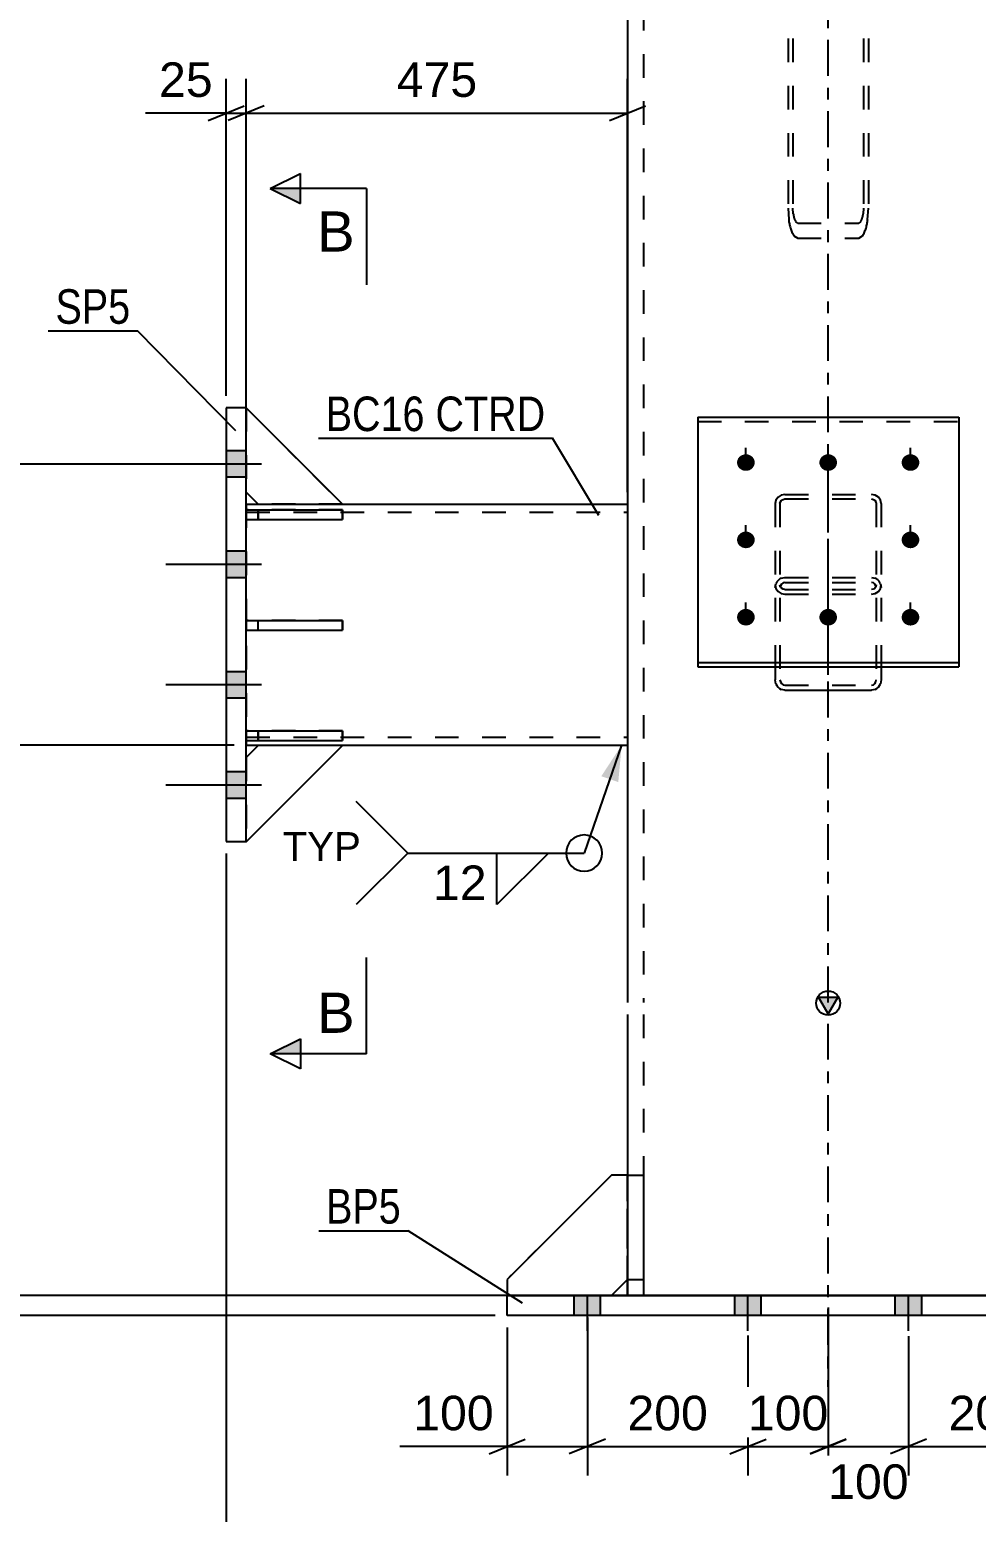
# Model space of a CAD drawing. Header units: millimetres. Extents: x 0 to 841, y 0 to 594.
# Drawn here: x 75.9 to 154.5, y 198.5 to 321.6 of the extents above; entities that cross this region are included whole.
import ezdxf

# ---------------------------------------------------------------- set-up
doc = ezdxf.new("R2010")
doc.units = ezdxf.units.MM
doc.linetypes.add('DXK_LINE_DOT2', pattern=[3.9198, 1.9599, -1.9599])
doc.linetypes.add('DXK_LINE_DOT3', pattern=[5.9187, 2.979, -0.9799, 0.9799, -0.9799])
doc.styles.add('Arial', font='ARIAL.TTF', dxfattribs={"height": 0.2})
doc.styles.add('Arial Narrow', font='ARIALN.TTF', dxfattribs={"height": 0.2})

# ---------------------------------------------------------------- blocks, each defined once
blk = doc.blocks.new('Part-284928650-2647 - 2638')
at = {"color": 2, "linetype": 'Continuous'}
for p, q in [((93.86, 281.75), (101.86, 281.75)), ((93.86, 281.75), (93.86, 280.95)), ((93.86, 280.95), (101.86, 280.95)), ((101.86, 281.75), (101.86, 280.95))]:
    blk.add_line(p, q, dxfattribs=at)
at = {"color": 7, "linetype": 'DXK_LINE_DOT2'}
blk.add_line((94.86, 280.95), (94.86, 281.75), dxfattribs=at)
blk = doc.blocks.new('Part-284928650-2648 - 2638')
at = {"color": 7, "linetype": 'DXK_LINE_DOT2'}
for p, q in [((101.86, 281.75), (93.86, 281.75)), ((93.86, 281.75), (93.86, 280.95)), ((93.86, 280.95), (101.86, 280.95)), ((94.86, 281.75), (94.86, 280.95)), ((101.86, 280.95), (101.86, 281.75))]:
    blk.add_line(p, q, dxfattribs=at)
blk = doc.blocks.new('Part-284928650-2777 - 2638')
at = {"color": 7, "linetype": 'DXK_LINE_DOT2'}
for p, q in [((125.53, 216.51), (125.53, 226.51)), ((125.53, 226.51), (126.86, 226.51)), ((126.86, 226.51), (126.86, 216.51)), ((125.53, 217.85), (126.86, 217.85)), ((126.86, 216.51), (125.53, 216.51))]:
    blk.add_line(p, q, dxfattribs=at)
blk = doc.blocks.new('Part-284928650-2746 - 2638')
at = {"color": 2, "linetype": 'Continuous'}
for p, q in [((92.19, 290.22), (92.19, 254.22)), ((93.86, 290.22), (92.19, 290.22)), ((93.86, 254.22), (93.86, 290.22)), ((92.19, 254.22), (93.86, 254.22))]:
    blk.add_line(p, q, dxfattribs=at)
blk = doc.blocks.new('Part-284928650-2778 - 2638')
at = {"color": 7, "linetype": 'DXK_LINE_DOT2'}
for p, q in [((124.19, 226.51), (115.53, 217.85)), ((125.53, 226.51), (124.19, 226.51)), ((125.53, 217.85), (125.53, 226.51)), ((115.53, 217.85), (115.53, 216.51)), ((124.19, 216.51), (125.53, 217.85)), ((115.53, 216.51), (124.19, 216.51))]:
    blk.add_line(p, q, dxfattribs=at)
blk = doc.blocks.new('Part-284928650-2818 - 2638')
at = {"color": 7, "linetype": 'DXK_LINE_DOT2'}
for p, q in [((94.86, 262.18), (93.86, 261.18)), ((93.86, 254.18), (101.86, 262.18)), ((93.86, 261.18), (93.86, 254.18)), ((101.86, 262.18), (94.86, 262.18))]:
    blk.add_line(p, q, dxfattribs=at)
blk = doc.blocks.new('Part-284928650-2723 - 2638')
at = {"color": 2, "linetype": 'Continuous'}
for p, q in [((93.86, 282.22), (94.86, 282.22)), ((101.86, 282.22), (125.53, 282.22)), ((93.86, 262.22), (125.53, 262.22))]:
    blk.add_line(p, q, dxfattribs=at)
at = {"color": 7, "linetype": 'DXK_LINE_DOT2'}
for p, q in [((93.86, 282.22), (93.86, 262.22)), ((94.86, 282.22), (101.86, 282.22)), ((125.53, 282.22), (125.53, 262.22)), ((125.53, 282.22), (125.53, 282.22)), ((125.53, 282.22), (125.53, 282.22)), ((93.86, 281.56), (125.53, 281.56)), ((93.86, 262.89), (125.53, 262.89)), ((125.53, 262.22), (125.53, 262.22)), ((125.53, 262.22), (125.53, 262.22))]:
    blk.add_line(p, q, dxfattribs=at)
blk = doc.blocks.new('Bolt-284928650-2790 - 2638')
at = {"linetype": 'Continuous'}
for points in [[(123.29, 216.51), (121.09, 216.51), (121.09, 214.85), (123.29, 214.85)], [(123.29, 216.51), (121.09, 216.51), (121.09, 214.85), (123.29, 214.85)], [(123.29, 216.51), (121.09, 216.51), (121.09, 214.85), (123.29, 214.85)], [(123.29, 216.51), (121.09, 216.51), (121.09, 214.85), (123.29, 214.85)], [(136.63, 216.51), (134.43, 216.51), (134.43, 214.85), (136.63, 214.85)], [(136.63, 216.51), (134.43, 216.51), (134.43, 214.85), (136.63, 214.85)], [(149.96, 216.51), (147.76, 216.51), (147.76, 214.85), (149.96, 214.85)], [(149.96, 216.51), (147.76, 216.51), (147.76, 214.85), (149.96, 214.85)], [(163.29, 216.51), (161.09, 216.51), (161.09, 214.85), (163.29, 214.85)], [(163.29, 216.51), (161.09, 216.51), (161.09, 214.85), (163.29, 214.85)], [(163.29, 216.51), (161.09, 216.51), (161.09, 214.85), (163.29, 214.85)], [(163.29, 216.51), (161.09, 216.51), (161.09, 214.85), (163.29, 214.85)]]:
    blk.add_hatch(color=1, dxfattribs=at).paths.add_polyline_path(points)
at = {"color": 1, "linetype": 'Continuous'}
for p, q in [((121.09, 214.85), (121.09, 216.51)), ((121.09, 214.85), (121.09, 216.51)), ((121.09, 214.85), (121.09, 216.51)), ((121.09, 214.85), (121.09, 216.51)), ((122.19, 213.58), (122.19, 216.51)), ((122.19, 213.58), (122.19, 216.51)), ((122.19, 213.58), (122.19, 216.51)), ((122.19, 213.58), (122.19, 216.51)), ((123.29, 214.85), (123.29, 216.51)), ((123.29, 214.85), (123.29, 216.51)), ((123.29, 214.85), (123.29, 216.51)), ((123.29, 214.85), (123.29, 216.51)), ((134.43, 214.85), (134.43, 216.51)), ((134.43, 214.85), (134.43, 216.51)), ((135.53, 213.58), (135.53, 216.51)), ((135.53, 213.58), (135.53, 216.51)), ((136.63, 214.85), (136.63, 216.51)), ((136.63, 214.85), (136.63, 216.51)), ((147.76, 214.85), (147.76, 216.51)), ((147.76, 214.85), (147.76, 216.51)), ((148.86, 213.58), (148.86, 216.51)), ((148.86, 213.58), (148.86, 216.51)), ((149.96, 214.85), (149.96, 216.51)), ((149.96, 214.85), (149.96, 216.51)), ((161.09, 214.85), (161.09, 216.51)), ((161.09, 214.85), (161.09, 216.51)), ((161.09, 214.85), (161.09, 216.51)), ((161.09, 214.85), (161.09, 216.51)), ((162.19, 213.58), (162.19, 216.51)), ((162.19, 213.58), (162.19, 216.51)), ((162.19, 213.58), (162.19, 216.51)), ((162.19, 213.58), (162.19, 216.51)), ((163.29, 214.85), (163.29, 216.51)), ((163.29, 214.85), (163.29, 216.51)), ((163.29, 214.85), (163.29, 216.51)), ((163.29, 214.85), (163.29, 216.51))]:
    blk.add_line(p, q, dxfattribs=at)
blk = doc.blocks.new('Bolt-284928650-2794 - 2638')
at = {"linetype": 'Continuous'}
for points in [[(92.19, 286.66), (92.19, 284.46), (93.86, 284.46), (93.86, 286.66)], [(92.19, 286.66), (92.19, 284.46), (93.86, 284.46), (93.86, 286.66)], [(92.19, 286.66), (92.19, 284.46), (93.86, 284.46), (93.86, 286.66)], [(92.19, 278.32), (92.19, 276.12), (93.86, 276.12), (93.86, 278.32)], [(92.19, 278.32), (92.19, 276.12), (93.86, 276.12), (93.86, 278.32)], [(92.19, 268.32), (92.19, 266.12), (93.86, 266.12), (93.86, 268.32)], [(92.19, 268.32), (92.19, 266.12), (93.86, 266.12), (93.86, 268.32)], [(92.19, 259.99), (92.19, 257.79), (93.86, 257.79), (93.86, 259.99)], [(92.19, 259.99), (92.19, 257.79), (93.86, 257.79), (93.86, 259.99)], [(92.19, 259.99), (92.19, 257.79), (93.86, 257.79), (93.86, 259.99)]]:
    blk.add_hatch(color=1, dxfattribs=at).paths.add_polyline_path(points)
at = {"color": 1, "linetype": 'Continuous'}
for p, q in [((93.86, 286.66), (92.19, 286.66)), ((93.86, 286.66), (92.19, 286.66)), ((93.86, 286.66), (92.19, 286.66)), ((95.13, 285.56), (87.19, 285.56)), ((95.13, 285.56), (87.19, 285.56)), ((95.13, 285.56), (87.19, 285.56)), ((93.86, 284.46), (92.19, 284.46)), ((93.86, 284.46), (92.19, 284.46)), ((93.86, 284.46), (92.19, 284.46)), ((93.86, 278.32), (92.19, 278.32)), ((93.86, 278.32), (92.19, 278.32)), ((95.13, 277.22), (87.19, 277.22)), ((95.13, 277.22), (87.19, 277.22)), ((93.86, 276.12), (92.19, 276.12)), ((93.86, 276.12), (92.19, 276.12)), ((95.13, 267.22), (87.19, 267.22)), ((95.13, 267.22), (87.19, 267.22)), ((93.86, 268.32), (92.19, 268.32)), ((93.86, 268.32), (92.19, 268.32)), ((93.86, 266.12), (92.19, 266.12)), ((93.86, 266.12), (92.19, 266.12)), ((93.86, 259.99), (92.19, 259.99)), ((93.86, 259.99), (92.19, 259.99)), ((93.86, 259.99), (92.19, 259.99)), ((95.13, 258.89), (87.19, 258.89)), ((95.13, 258.89), (87.19, 258.89)), ((95.13, 258.89), (87.19, 258.89)), ((93.86, 257.79), (92.19, 257.79)), ((93.86, 257.79), (92.19, 257.79)), ((93.86, 257.79), (92.19, 257.79))]:
    blk.add_line(p, q, dxfattribs=at)
blk = doc.blocks.new('Part-284928650-2731 - 2638')
at = {"color": 7, "linetype": 'DXK_LINE_DOT2'}
for p, q in [((138.86, 462), (138.86, 306.82)), ((139.26, 462), (139.26, 306.82)), ((145.13, 462), (145.13, 306.82)), ((145.53, 462), (145.53, 306.82)), ((138.86, 306.82), (138.92, 305.86)), ((139.29, 306.34), (139.26, 306.82)), ((145.13, 306.82), (145.1, 306.34)), ((145.47, 305.86), (145.53, 306.82)), ((139.66, 305.57), (139.51, 305.66)), ((139.66, 305.57), (144.73, 305.57)), ((144.88, 305.66), (144.73, 305.57)), ((139.35, 304.5), (139.66, 304.31)), ((139.66, 304.31), (144.73, 304.31)), ((144.73, 304.31), (145.03, 304.5))]:
    blk.add_line(p, q, dxfattribs=at)
for centre, radius, start, end in [((141.98, 306.09), 3.07, 184.1889, 211.1098), ((140.82, 306.45), 1.53, 184.1889, 211.1098), ((143.57, 306.45), 1.53, 328.8902, 355.8111), ((142.41, 306.09), 3.07, 328.8902, 355.8111)]:
    blk.add_arc(centre, radius, start, end, dxfattribs=at)
blk = doc.blocks.new('Part-284928650-2752 - 2638')
at = {"color": 2, "linetype": 'Continuous'}
for p, q in [((93.86, 272.58), (101.86, 272.58)), ((93.86, 272.58), (93.86, 271.78)), ((101.86, 272.58), (101.86, 271.78)), ((93.86, 271.78), (101.86, 271.78))]:
    blk.add_line(p, q, dxfattribs=at)
at = {"color": 7, "linetype": 'DXK_LINE_DOT2'}
blk.add_line((94.86, 271.78), (94.86, 272.58), dxfattribs=at)
blk = doc.blocks.new('Part-284928650-2754 - 2638')
at = {"color": 2, "linetype": 'Continuous'}
for p, q in [((93.86, 263.41), (101.86, 263.41)), ((93.86, 263.41), (93.86, 262.61)), ((93.86, 262.61), (101.86, 262.61)), ((101.86, 263.41), (101.86, 262.61))]:
    blk.add_line(p, q, dxfattribs=at)
at = {"color": 7, "linetype": 'DXK_LINE_DOT2'}
blk.add_line((94.86, 262.61), (94.86, 263.41), dxfattribs=at)
blk = doc.blocks.new('Part-284928650-2755 - 2638')
at = {"color": 7, "linetype": 'DXK_LINE_DOT2'}
for p, q in [((101.86, 272.58), (93.86, 272.58)), ((93.86, 272.58), (93.86, 271.78)), ((94.86, 271.78), (94.86, 272.58)), ((101.86, 271.78), (101.86, 272.58)), ((93.86, 271.78), (101.86, 271.78))]:
    blk.add_line(p, q, dxfattribs=at)
blk = doc.blocks.new('Part-284928650-2757 - 2638')
at = {"color": 7, "linetype": 'DXK_LINE_DOT2'}
for p, q in [((101.86, 263.41), (93.86, 263.41)), ((93.86, 263.41), (93.86, 262.61)), ((93.86, 262.61), (101.86, 262.61)), ((94.86, 263.41), (94.86, 262.61)), ((101.86, 262.61), (101.86, 263.41))]:
    blk.add_line(p, q, dxfattribs=at)
blk = doc.blocks.new('Part-284928650-2768 - 2638')
at = {"color": 7, "linetype": 'DXK_LINE_DOT2'}
for p, q in [((137.85, 282.57), (137.79, 282.28)), ((137.79, 282.28), (137.79, 268.72)), ((138.03, 282.81), (137.85, 282.57)), ((138.29, 282.98), (138.03, 282.81)), ((138.19, 282.28), (138.22, 282.43)), ((138.19, 282.28), (138.19, 267.63)), ((138.22, 282.43), (138.31, 282.55)), ((138.59, 283.03), (138.29, 282.98)), ((138.31, 282.55), (138.44, 282.63)), ((138.44, 282.63), (138.59, 282.66)), ((138.59, 283.03), (145.79, 283.03)), ((138.59, 282.66), (145.79, 282.66)), ((146.1, 282.98), (145.79, 283.03)), ((145.79, 282.66), (145.95, 282.63)), ((145.95, 282.63), (146.08, 282.55)), ((146.08, 282.55), (146.16, 282.43)), ((146.36, 282.81), (146.1, 282.98)), ((146.16, 282.43), (146.19, 282.28)), ((146.19, 282.28), (146.19, 267.63)), ((146.53, 282.57), (146.36, 282.81)), ((146.59, 282.28), (146.53, 282.57)), ((146.59, 282.28), (146.59, 268.72)), ((138.29, 276.08), (138.59, 276.15)), ((138.59, 276.15), (145.79, 276.15)), ((145.79, 276.15), (146.1, 276.08)), ((137.79, 275.3), (137.85, 275.62)), ((137.79, 275.52), (137.85, 275.23)), ((137.85, 275.23), (138.03, 274.98)), ((138.03, 274.98), (138.29, 274.82)), ((138.22, 275.37), (138.19, 275.52)), ((138.22, 275.46), (138.19, 275.3)), ((138.31, 275.6), (138.22, 275.46)), ((138.31, 275.25), (138.22, 275.37)), ((138.29, 274.82), (138.59, 274.76)), ((138.44, 275.69), (138.31, 275.6)), ((138.44, 275.17), (138.31, 275.25)), ((138.59, 275.72), (138.44, 275.69)), ((138.59, 275.14), (138.44, 275.17)), ((138.59, 275.72), (145.79, 275.72)), ((138.59, 275.14), (145.79, 275.14)), ((138.59, 274.76), (145.79, 274.76)), ((145.95, 275.69), (145.79, 275.72)), ((145.95, 275.17), (145.79, 275.14)), ((145.79, 274.76), (146.1, 274.82)), ((146.08, 275.6), (145.95, 275.69)), ((146.08, 275.25), (145.95, 275.17)), ((146.16, 275.46), (146.08, 275.6)), ((146.16, 275.37), (146.08, 275.25)), ((146.1, 274.82), (146.36, 274.98)), ((146.19, 275.52), (146.16, 275.37)), ((146.19, 275.3), (146.16, 275.46)), ((146.36, 274.98), (146.53, 275.23)), ((146.53, 275.62), (146.59, 275.3)), ((146.53, 275.23), (146.59, 275.52)), ((138.19, 267.63), (138.22, 267.47)), ((138.22, 267.47), (138.31, 267.33)), ((138.31, 267.33), (138.44, 267.24)), ((138.44, 267.24), (138.59, 267.21)), ((138.59, 267.21), (145.79, 267.21)), ((145.79, 267.21), (145.95, 267.24)), ((145.95, 267.24), (146.08, 267.33)), ((146.08, 267.33), (146.16, 267.47)), ((146.16, 267.47), (146.19, 267.63))]:
    blk.add_line(p, q, dxfattribs=at)
at = {"color": 7, "linetype": 'DXK_LINE_DOT3'}
blk.add_line((142.19, 268.05), (142.19, 282.32), dxfattribs=at)
at = {"color": 2, "linetype": 'Continuous'}
for p, q in [((137.79, 268.72), (137.79, 267.63)), ((146.59, 268.72), (146.59, 267.63)), ((137.85, 267.31), (137.79, 267.63)), ((146.59, 267.63), (146.53, 267.31)), ((138.59, 266.78), (138.29, 266.85)), ((138.59, 266.78), (145.79, 266.78)), ((146.1, 266.85), (145.79, 266.78))]:
    blk.add_line(p, q, dxfattribs=at)
at = {"color": 7, "linetype": 'DXK_LINE_DOT2'}
for centre, start, end in [((138.63, 275.33), 114.32, 159.2417), ((145.76, 275.33), 20.7583, 65.68)]:
    blk.add_arc(centre, 0.827, start, end, dxfattribs=at)
at = {"color": 2, "linetype": 'Continuous'}
for centre, start, end in [((138.63, 267.6), 200.7583, 245.68), ((145.76, 267.6), 294.32, 339.2417)]:
    blk.add_arc(centre, 0.827, start, end, dxfattribs=at)
blk = doc.blocks.new('Part-284928650-2770 - 2638')
at = {"color": 2, "linetype": 'Continuous'}
for p, q in [((131.36, 289.44), (153.03, 289.44)), ((131.36, 289.44), (131.36, 268.72)), ((153.03, 289.44), (153.03, 268.72)), ((131.36, 269.08), (153.03, 269.08)), ((131.36, 268.72), (153.03, 268.72))]:
    blk.add_line(p, q, dxfattribs=at)
at = {"color": 7, "linetype": 'DXK_LINE_DOT2'}
blk.add_line((131.36, 289.08), (153.03, 289.08), dxfattribs=at)
blk = doc.blocks.new('Bolt-284928650-2791 - 2638')
at = {"linetype": 'Continuous'}
for points in [[(135.36, 285), (135.21, 285.01), (135.06, 285.05), (134.93, 285.13), (134.81, 285.22), (134.72, 285.34), (134.66, 285.47), (134.63, 285.61), (134.63, 285.76), (134.66, 285.9), (134.72, 286.03), (134.81, 286.15), (134.93, 286.24), (135.06, 286.31), (135.21, 286.36), (135.36, 286.37), (135.51, 286.36), (135.66, 286.31), (135.79, 286.24), (135.9, 286.15), (135.99, 286.03), (136.06, 285.9), (136.09, 285.76), (136.09, 285.61), (136.06, 285.47), (135.99, 285.34), (135.9, 285.22), (135.79, 285.13), (135.66, 285.05), (135.51, 285.01)], [(142.19, 285), (142.04, 285.01), (141.89, 285.05), (141.76, 285.13), (141.65, 285.22), (141.56, 285.34), (141.5, 285.47), (141.46, 285.61), (141.46, 285.76), (141.5, 285.9), (141.56, 286.03), (141.65, 286.15), (141.76, 286.24), (141.89, 286.31), (142.04, 286.36), (142.19, 286.37), (142.35, 286.36), (142.49, 286.31), (142.62, 286.24), (142.74, 286.15), (142.83, 286.03), (142.89, 285.9), (142.92, 285.76), (142.92, 285.61), (142.89, 285.47), (142.83, 285.34), (142.74, 285.22), (142.62, 285.13), (142.49, 285.05), (142.35, 285.01)], [(149.03, 285), (148.87, 285.01), (148.73, 285.05), (148.6, 285.13), (148.48, 285.22), (148.39, 285.34), (148.33, 285.47), (148.3, 285.61), (148.3, 285.76), (148.33, 285.9), (148.39, 286.03), (148.48, 286.15), (148.6, 286.24), (148.73, 286.31), (148.87, 286.36), (149.03, 286.37), (149.18, 286.36), (149.32, 286.31), (149.46, 286.24), (149.57, 286.15), (149.66, 286.03), (149.72, 285.9), (149.76, 285.76), (149.76, 285.61), (149.72, 285.47), (149.66, 285.34), (149.57, 285.22), (149.46, 285.13), (149.32, 285.05), (149.18, 285.01)], [(135.36, 278.57), (135.21, 278.59), (135.06, 278.63), (134.93, 278.71), (134.81, 278.8), (134.72, 278.92), (134.66, 279.05), (134.63, 279.19), (134.63, 279.34), (134.66, 279.48), (134.72, 279.61), (134.81, 279.72), (134.93, 279.82), (135.06, 279.89), (135.21, 279.94), (135.36, 279.95), (135.51, 279.94), (135.66, 279.89), (135.79, 279.82), (135.9, 279.72), (135.99, 279.61), (136.06, 279.48), (136.09, 279.34), (136.09, 279.19), (136.06, 279.05), (135.99, 278.92), (135.9, 278.8), (135.79, 278.71), (135.66, 278.63), (135.51, 278.59)], [(149.03, 278.57), (148.87, 278.59), (148.73, 278.63), (148.6, 278.71), (148.48, 278.8), (148.39, 278.92), (148.33, 279.05), (148.3, 279.19), (148.3, 279.34), (148.33, 279.48), (148.39, 279.61), (148.48, 279.72), (148.6, 279.82), (148.73, 279.89), (148.87, 279.94), (149.03, 279.95), (149.18, 279.94), (149.32, 279.89), (149.46, 279.82), (149.57, 279.72), (149.66, 279.61), (149.72, 279.48), (149.76, 279.34), (149.76, 279.19), (149.72, 279.05), (149.66, 278.92), (149.57, 278.8), (149.46, 278.71), (149.32, 278.63), (149.18, 278.59)], [(135.36, 272.15), (135.21, 272.17), (135.06, 272.21), (134.93, 272.28), (134.81, 272.38), (134.72, 272.5), (134.66, 272.63), (134.63, 272.77), (134.63, 272.91), (134.66, 273.05), (134.72, 273.19), (134.81, 273.3), (134.93, 273.4), (135.06, 273.47), (135.21, 273.52), (135.36, 273.53), (135.51, 273.52), (135.66, 273.47), (135.79, 273.4), (135.9, 273.3), (135.99, 273.19), (136.06, 273.05), (136.09, 272.91), (136.09, 272.77), (136.06, 272.63), (135.99, 272.5), (135.9, 272.38), (135.79, 272.28), (135.66, 272.21), (135.51, 272.17)], [(142.19, 272.15), (142.04, 272.17), (141.89, 272.21), (141.76, 272.28), (141.65, 272.38), (141.56, 272.5), (141.5, 272.63), (141.46, 272.77), (141.46, 272.91), (141.5, 273.05), (141.56, 273.19), (141.65, 273.3), (141.76, 273.4), (141.89, 273.47), (142.04, 273.52), (142.19, 273.53), (142.35, 273.52), (142.49, 273.47), (142.62, 273.4), (142.74, 273.3), (142.83, 273.19), (142.89, 273.05), (142.92, 272.91), (142.92, 272.77), (142.89, 272.63), (142.83, 272.5), (142.74, 272.38), (142.62, 272.28), (142.49, 272.21), (142.35, 272.17)], [(149.03, 272.15), (148.87, 272.17), (148.73, 272.21), (148.6, 272.28), (148.48, 272.38), (148.39, 272.5), (148.33, 272.63), (148.3, 272.77), (148.3, 272.91), (148.33, 273.05), (148.39, 273.19), (148.48, 273.3), (148.6, 273.4), (148.73, 273.47), (148.87, 273.52), (149.03, 273.53), (149.18, 273.52), (149.32, 273.47), (149.46, 273.4), (149.57, 273.3), (149.66, 273.19), (149.72, 273.05), (149.76, 272.91), (149.76, 272.77), (149.72, 272.63), (149.66, 272.5), (149.57, 272.38), (149.46, 272.28), (149.32, 272.21), (149.18, 272.17)]]:
    blk.add_hatch(color=1, dxfattribs=at).paths.add_polyline_path(points)
at = {"color": 1, "linetype": 'Continuous'}
for p, q in [((135.36, 285.02), (135.36, 286.92)), ((142.19, 285.02), (142.19, 286.92)), ((149.03, 285.02), (149.03, 286.92)), ((135.36, 278.6), (135.36, 280.49)), ((149.03, 278.6), (149.03, 280.49)), ((135.36, 272.18), (135.36, 274.07)), ((142.19, 272.18), (142.19, 274.07)), ((149.03, 272.18), (149.03, 274.07))]:
    blk.add_line(p, q, dxfattribs=at)
blk = doc.blocks.new('Part-284928650-2801 - 2638')
at = {"linetype": 'Continuous'}
blk.add_hatch(color=2, dxfattribs=at).paths.add_polyline_path([(142.19, 239.9), (141.39, 241.3), (142.99, 241.3)])
at = {"color": 7, "linetype": 'DXK_LINE_DOT3'}
for p, q in [((142.19, 240.85), (142.19, 509.91)), ((142.19, 206.51), (142.19, 239.85))]:
    blk.add_line(p, q, dxfattribs=at)
at = {"color": 2, "linetype": 'Continuous'}
for p, q in [((125.53, 499.91), (125.53, 240.85)), ((142.19, 239.9), (141.39, 241.3)), ((141.39, 241.3), (142.99, 241.3)), ((142.99, 241.3), (142.19, 239.9)), ((125.53, 239.85), (125.53, 226.51))]:
    blk.add_line(p, q, dxfattribs=at)
at = {"color": 7, "linetype": 'DXK_LINE_DOT2'}
for p, q in [((126.86, 499.91), (126.86, 240.85)), ((126.86, 239.85), (126.86, 216.51)), ((125.53, 226.51), (125.53, 216.51)), ((158.86, 216.51), (125.53, 216.51))]:
    blk.add_line(p, q, dxfattribs=at)
at = {"color": 2, "linetype": 'Continuous'}
blk.add_circle((142.19, 240.8), 1, dxfattribs=at)
blk = doc.blocks.new('Part-284928650-2806 - 2638')
at = {"color": 2, "linetype": 'Continuous'}
for p, q in [((115.53, 214.85), (115.53, 216.51)), ((115.53, 216.51), (168.86, 216.51)), ((168.86, 216.51), (168.86, 214.85)), ((168.86, 214.85), (115.53, 214.85))]:
    blk.add_line(p, q, dxfattribs=at)
blk = doc.blocks.new('Part-284928650-2807 - 2638')
at = {"color": 2, "linetype": 'Continuous'}
for p, q in [((124.19, 226.51), (115.53, 217.85)), ((125.53, 226.51), (124.19, 226.51)), ((115.53, 217.85), (115.53, 216.51)), ((124.19, 216.51), (125.53, 217.85))]:
    blk.add_line(p, q, dxfattribs=at)
at = {"color": 7, "linetype": 'DXK_LINE_DOT2'}
for p, q in [((125.53, 226.51), (125.53, 217.85)), ((115.53, 216.51), (124.19, 216.51))]:
    blk.add_line(p, q, dxfattribs=at)
blk = doc.blocks.new('Part-284928650-2809 - 2638')
at = {"color": 2, "linetype": 'Continuous'}
for p, q in [((125.53, 226.51), (125.53, 216.51)), ((125.53, 226.51), (126.86, 226.51)), ((126.86, 226.51), (126.86, 216.51)), ((125.53, 217.85), (126.86, 217.85)), ((125.53, 216.51), (126.86, 216.51))]:
    blk.add_line(p, q, dxfattribs=at)
blk = doc.blocks.new('Part-284928650-2817 - 2638')
at = {"color": 2, "linetype": 'Continuous'}
for p, q in [((94.86, 262.18), (93.86, 261.18)), ((93.86, 254.18), (101.86, 262.18)), ((101.86, 262.18), (94.86, 262.18)), ((93.86, 254.22), (93.86, 254.18))]:
    blk.add_line(p, q, dxfattribs=at)
at = {"color": 7, "linetype": 'DXK_LINE_DOT2'}
blk.add_line((93.86, 254.18), (93.86, 261.18), dxfattribs=at)
blk = doc.blocks.new('Part-284928650-2819 - 2638')
at = {"color": 2, "linetype": 'Continuous'}
for p, q in [((93.86, 290.22), (101.86, 282.22)), ((93.86, 283.22), (94.86, 282.22)), ((94.86, 282.22), (101.86, 282.22))]:
    blk.add_line(p, q, dxfattribs=at)
at = {"color": 7, "linetype": 'DXK_LINE_DOT2'}
blk.add_line((93.86, 290.22), (93.86, 283.22), dxfattribs=at)
blk = doc.blocks.new('Part-284928650-2820 - 2638')
at = {"color": 7, "linetype": 'DXK_LINE_DOT2'}
for p, q in [((93.86, 283.22), (93.86, 290.22)), ((93.86, 290.22), (101.86, 282.22)), ((94.86, 282.22), (93.86, 283.22)), ((101.86, 282.22), (94.86, 282.22))]:
    blk.add_line(p, q, dxfattribs=at)
blk = doc.blocks.new('StraightDimension-284928650-2876 - 2638')
at = {"color": 7, "linetype": 'Continuous'}
blk.add_line((114.53, 214.85), (37.2, 214.85), dxfattribs=at)
blk = doc.blocks.new('StraightDimension-284928650-2857 - 2638')
at = {"color": 7, "linetype": 'Continuous'}
for p, q in [((92.19, 291.22), (92.19, 317.55)), ((93.86, 283.22), (93.86, 317.55)), ((90.69, 314.1), (93.69, 315.3)), ((95.36, 315.3), (92.36, 314.1)), ((92.19, 314.7), (85.5, 314.7)), ((92.19, 314.7), (85.5, 314.7)), ((92.19, 314.7), (93.86, 314.7))]:
    blk.add_line(p, q, dxfattribs=at)
at = {"color": 0}
blk.add_wipeout([(91.67, 315.45), (91.67, 319.65), (86.02, 319.65), (86.02, 315.45)], dxfattribs=at)
at = {"color": 3, "style": 'Arial'}
blk.add_text('25', height=2.865, dxfattribs=at).set_placement((86.62, 316.05))
blk = doc.blocks.new('StraightDimension-284928650-2866 - 2638')
at = {"color": 7, "linetype": 'Continuous'}
for p, q in [((93.86, 283.22), (93.86, 317.55)), ((125.53, 283.22), (125.53, 317.55)), ((95.36, 315.3), (92.36, 314.1)), ((124.03, 314.1), (127.03, 315.3)), ((93.86, 314.7), (125.53, 314.7))]:
    blk.add_line(p, q, dxfattribs=at)
at = {"color": 0}
blk.add_wipeout([(113.63, 315.45), (113.63, 319.65), (105.76, 319.65), (105.76, 315.45)], dxfattribs=at)
at = {"color": 3, "style": 'Arial'}
blk.add_text('475', height=2.865, dxfattribs=at).set_placement((106.36, 316.05))
blk = doc.blocks.new('StraightDimension-284928650-2895 - 2638')
at = {"color": 7, "linetype": 'Continuous'}
blk.add_line((114.53, 216.51), (49.47, 216.51), dxfattribs=at)
blk = doc.blocks.new('StraightDimension-284928650-2904 - 2638')
at = {"color": 7, "linetype": 'Continuous'}
for p, q in [((51.72, 218.01), (52.92, 215.01)), ((114.53, 216.51), (49.47, 216.51)), ((52.92, 213.35), (51.72, 216.35)), ((52.32, 214.85), (52.32, 216.51)), ((114.53, 214.85), (49.47, 214.85)), ((52.32, 214.85), (52.32, 208.15)), ((52.32, 214.85), (52.32, 208.15))]:
    blk.add_line(p, q, dxfattribs=at)
at = {"color": 0}
blk.add_wipeout([(51.57, 214.32), (47.37, 214.32), (47.37, 208.67), (51.57, 208.67)], dxfattribs=at)
at = {"color": 3, "style": 'Arial'}
blk.add_text('25', height=2.865, rotation=90.0002, dxfattribs=at).set_placement((50.97, 209.27))
blk = doc.blocks.new('StraightDimension-284928650-2941 - 2638')
at = {"color": 7, "linetype": 'Continuous'}
blk.add_line((87.86, 285.56), (61.77, 285.56), dxfattribs=at)
blk = doc.blocks.new('StraightDimension-284928650-2948 - 2638')
at = {"color": 7, "linetype": 'Continuous'}
for p, q in [((70.98, 284.06), (69.78, 287.06)), ((87.86, 285.56), (61.77, 285.56)), ((70.38, 262.22), (70.38, 285.56)), ((69.78, 263.72), (70.98, 260.72)), ((92.86, 262.22), (61.77, 262.22))]:
    blk.add_line(p, q, dxfattribs=at)
at = {"color": 0}
blk.add_wipeout([(69.63, 277.23), (65.43, 277.23), (65.43, 270.55), (69.63, 270.55)], dxfattribs=at)
at = {"color": 3, "style": 'Arial Narrow'}
blk.add_text('350', height=2.863, rotation=90.0002, dxfattribs=at).set_placement((69.03, 271.15))
at = {"color": 0, "linetype": 'Continuous'}
blk.add_wipeout([(69.68, 286.16), (69.68, 290.36), (61.17, 290.36), (61.17, 286.16)], dxfattribs=at)
at = {"color": 3, "linetype": 'Continuous', "style": 'Arial Narrow'}
blk.add_text('5512', height=2.863, dxfattribs=at).set_placement((61.77, 286.76))
blk = doc.blocks.new('StraightDimension-284928650-2955 - 2638')
at = {"color": 7, "linetype": 'Continuous'}
for p, q in [((70.98, 260.72), (69.78, 263.72)), ((92.86, 262.22), (61.77, 262.22)), ((70.38, 216.51), (70.38, 262.22)), ((69.78, 218.01), (70.98, 215.01)), ((167.86, 216.51), (67.25, 216.51))]:
    blk.add_line(p, q, dxfattribs=at)
at = {"color": 0}
blk.add_wipeout([(69.63, 243.63), (65.43, 243.63), (65.43, 235.11), (69.63, 235.11)], dxfattribs=at)
at = {"color": 3, "style": 'Arial Narrow'}
blk.add_text('5162', height=2.863, rotation=90.0002, dxfattribs=at).set_placement((69.03, 235.71))
at = {"color": 0, "linetype": 'Continuous'}
for points in [[(69.68, 262.82), (69.68, 267.02), (61.17, 267.02), (61.17, 262.82)], [(69.68, 217.11), (69.68, 221.31), (66.65, 221.31), (66.65, 217.11)]]:
    blk.add_wipeout(points, dxfattribs=at)
at = {"color": 3, "linetype": 'Continuous', "style": 'Arial Narrow'}
for s, height, p in [('5162', 2.863, (61.77, 263.42)), ('0', 2.86, (67.25, 217.71))]:
    blk.add_text(s, height=height, dxfattribs=at).set_placement(p)
blk = doc.blocks.new('StraightDimension-284928650-2962 - 2638')
at = {"color": 7, "linetype": 'Continuous'}
for p, q in [((214.37, 260.68), (213.17, 263.68)), ((191.53, 262.18), (222.38, 262.18)), ((213.77, 216.51), (213.77, 262.18)), ((213.17, 218.01), (214.37, 215.01)), ((116.53, 216.51), (216.89, 216.51))]:
    blk.add_line(p, q, dxfattribs=at)
at = {"color": 0}
blk.add_wipeout([(213.02, 243.6), (208.82, 243.6), (208.82, 235.09), (213.02, 235.09)], dxfattribs=at)
at = {"color": 3, "style": 'Arial Narrow'}
blk.add_text('5162', height=2.863, rotation=90.0002, dxfattribs=at).set_placement((212.42, 235.69))
at = {"color": 0, "linetype": 'Continuous'}
for points in [[(222.98, 262.78), (222.98, 266.98), (214.47, 266.98), (214.47, 262.78)], [(217.49, 217.11), (217.49, 221.31), (214.47, 221.31), (214.47, 217.11)]]:
    blk.add_wipeout(points, dxfattribs=at)
at = {"color": 3, "linetype": 'Continuous', "style": 'Arial Narrow'}
for s, height, p in [('5162', 2.863, (215.07, 263.38)), ('0', 2.86, (215.07, 217.71))]:
    blk.add_text(s, height=height, dxfattribs=at).set_placement(p)
blk = doc.blocks.new('StraightDimension-284928650-3001 - 2638')
at = {"color": 7, "linetype": 'Continuous'}
for p, q in [((122.19, 214.68), (122.19, 201.58)), ((115.53, 213.85), (115.53, 201.58)), ((114.03, 203.38), (117.03, 204.58)), ((123.69, 204.58), (120.69, 203.38)), ((115.53, 203.98), (106.61, 203.98)), ((115.53, 203.98), (106.61, 203.98)), ((115.53, 203.98), (122.19, 203.98))]:
    blk.add_line(p, q, dxfattribs=at)
at = {"color": 0}
blk.add_wipeout([(115, 204.73), (115, 208.93), (107.13, 208.93), (107.13, 204.73)], dxfattribs=at)
at = {"color": 3, "style": 'Arial'}
blk.add_text('100', height=2.865, dxfattribs=at).set_placement((107.73, 205.33))
blk = doc.blocks.new('StraightDimension-284928650-3011 - 2638')
at = {"color": 7, "linetype": 'Continuous'}
for p, q in [((122.19, 214.68), (122.19, 201.58)), ((135.53, 213.21), (135.53, 201.58)), ((123.69, 204.58), (120.69, 203.38)), ((134.03, 203.38), (137.03, 204.58)), ((122.19, 203.98), (135.53, 203.98))]:
    blk.add_line(p, q, dxfattribs=at)
at = {"color": 0}
blk.add_wipeout([(132.8, 204.73), (132.8, 208.93), (124.92, 208.93), (124.92, 204.73)], dxfattribs=at)
at = {"color": 3, "style": 'Arial'}
blk.add_text('200', height=2.865, dxfattribs=at).set_placement((125.52, 205.33))
blk = doc.blocks.new('StraightDimension-284928650-3021 - 2638')
at = {"color": 7, "linetype": 'Continuous'}
for p, q in [((142.19, 215.51), (142.19, 201.58)), ((135.53, 213.21), (135.53, 201.58)), ((134.03, 203.38), (137.03, 204.58)), ((143.69, 204.58), (140.69, 203.38)), ((135.53, 203.98), (142.19, 203.98))]:
    blk.add_line(p, q, dxfattribs=at)
at = {"color": 0}
blk.add_wipeout([(142.8, 204.73), (142.8, 208.93), (134.92, 208.93), (134.92, 204.73)], dxfattribs=at)
at = {"color": 3, "style": 'Arial'}
blk.add_text('100', height=2.865, dxfattribs=at).set_placement((135.52, 205.33))
blk = doc.blocks.new('StraightDimension-284928650-3030 - 2638')
at = {"color": 7, "linetype": 'Continuous'}
for p, q in [((142.19, 215.51), (142.19, 201.13)), ((148.86, 213.13), (148.86, 201.13)), ((140.69, 203.38), (143.69, 204.58)), ((150.36, 204.58), (147.36, 203.38)), ((142.19, 203.98), (148.86, 203.98))]:
    blk.add_line(p, q, dxfattribs=at)
at = {"color": 0}
blk.add_wipeout([(149.46, 199.03), (149.46, 203.23), (141.59, 203.23), (141.59, 199.03)], dxfattribs=at)
at = {"color": 3, "style": 'Arial'}
blk.add_text('100', height=2.865, dxfattribs=at).set_placement((142.19, 199.63))
blk = doc.blocks.new('StraightDimension-284928650-3039 - 2638')
at = {"color": 7, "linetype": 'Continuous'}
for p, q in [((148.86, 213.13), (148.86, 201.58)), ((162.19, 213.13), (162.19, 201.58)), ((150.36, 204.58), (147.36, 203.38)), ((160.69, 203.38), (163.69, 204.58)), ((148.86, 203.98), (162.19, 203.98))]:
    blk.add_line(p, q, dxfattribs=at)
at = {"color": 0}
blk.add_wipeout([(159.46, 204.73), (159.46, 208.93), (151.59, 208.93), (151.59, 204.73)], dxfattribs=at)
at = {"color": 3, "style": 'Arial'}
blk.add_text('200', height=2.865, dxfattribs=at).set_placement((152.19, 205.33))
blk = doc.blocks.new('StraightDimension-284928650-3057 - 2638')
at = {"color": 7, "linetype": 'Continuous'}
for p, q in [((92.19, 253.22), (92.19, 182.64)), ((192.19, 253.22), (192.19, 182.64)), ((93.69, 185.64), (90.69, 184.44)), ((92.19, 185.04), (192.19, 185.04)), ((190.69, 184.44), (193.69, 185.64))]:
    blk.add_line(p, q, dxfattribs=at)
at = {"color": 0}
blk.add_wipeout([(147.24, 185.79), (147.24, 189.99), (137.15, 189.99), (137.15, 185.79)], dxfattribs=at)
at = {"color": 3, "style": 'Arial'}
blk.add_text('1500', height=2.865, dxfattribs=at).set_placement((137.75, 186.39))
blk = doc.blocks.new('Mark-284928650-2719 - 2638')
at = {"color": 0}
for points in [[(108.68, 288.3), (108.68, 291.3), (100.46, 291.3), (100.46, 288.3)], [(118.71, 288.3), (118.71, 291.3), (109.58, 291.3), (109.58, 288.3)]]:
    blk.add_wipeout(points, dxfattribs=at)
for points in [[(108.68, 288.3), (108.68, 291.3), (100.46, 291.3), (100.46, 288.3)], [(118.71, 288.3), (118.71, 291.3), (109.58, 291.3), (109.58, 288.3)]]:
    blk.add_wipeout(points, dxfattribs=at)
at = {"color": 30, "linetype": 'Continuous'}
for p in [(99.86, 287.7), (123.14, 281.29)]:
    blk.add_line(p, (119.31, 287.7), dxfattribs=at)
at = {"color": 3, "style": 'Arial Narrow'}
for s, p in [('BC16', (100.46, 288.3)), ('CTRD', (109.58, 288.3))]:
    blk.add_text(s, height=2.863, dxfattribs=at).set_placement(p)
blk = doc.blocks.new('Mark-284928650-2742 - 2638')
at = {"color": 0}
blk.add_wipeout([(84.23, 297.21), (84.23, 300.21), (78.02, 300.21), (78.02, 297.21)], dxfattribs=at)
blk.add_wipeout([(84.23, 297.21), (84.23, 300.21), (78.02, 300.21), (78.02, 297.21)], dxfattribs=at)
at = {"color": 30, "linetype": 'Continuous'}
for p in [(77.42, 296.61), (93.01, 288.33)]:
    blk.add_line(p, (84.83, 296.61), dxfattribs=at)
at = {"color": 3, "style": 'Arial Narrow'}
blk.add_text('SP5', height=2.863, dxfattribs=at).set_placement((78.02, 297.21))
blk = doc.blocks.new('WeldMark-284928650-3110 - 2638')
at = {"linetype": 'Continuous'}
blk.add_hatch(color=30, dxfattribs=at).paths.add_polyline_path([(123.35, 259.64), (125.04, 262.22), (124.76, 259.15)])
at = {"color": 30, "linetype": 'Continuous'}
for p in [(125.04, 262.22), (107.27, 253.26)]:
    blk.add_line(p, (121.92, 253.26), dxfattribs=at)
at = {"color": 3, "linetype": 'Continuous'}
for p, q in [((107.27, 253.26), (102.98, 257.55)), ((107.27, 253.26), (102.98, 248.98)), ((114.67, 253.26), (118.96, 253.26)), ((118.96, 253.26), (114.67, 248.98)), ((114.67, 248.98), (114.67, 253.26))]:
    blk.add_line(p, q, dxfattribs=at)
for start, end in [(90, 270), (270, 90)]:
    blk.add_arc((121.92, 253.26), 1.5, start, end, dxfattribs=at)
at = {"color": 0}
blk.add_wipeout([(114.02, 249.16), (114.02, 252.56), (109.17, 252.56), (109.17, 249.16)], dxfattribs=at)
at = {"color": 3, "style": 'Arial'}
blk.add_text('12', height=2.865, dxfattribs=at).set_placement((109.37, 249.36))
at = {"color": 0, "linetype": 'Continuous'}
blk.add_wipeout([(103.37, 252.61), (103.37, 255.11), (96.89, 255.11), (96.89, 252.61)], dxfattribs=at)
blk.add_wipeout([(103.37, 252.61), (103.37, 255.11), (96.89, 255.11), (96.89, 252.61)], dxfattribs=at)
at = {"color": 3, "linetype": 'Continuous', "style": 'Arial'}
blk.add_text('TYP', height=2.388, dxfattribs=at).set_placement((96.89, 252.61))
blk = doc.blocks.new('Mark-284928650-2802 - 2638')
at = {"color": 0}
blk.add_wipeout([(106.7, 222.49), (106.7, 225.49), (100.49, 225.49), (100.49, 222.49)], dxfattribs=at)
blk.add_wipeout([(106.7, 222.49), (106.7, 225.49), (100.49, 225.49), (100.49, 222.49)], dxfattribs=at)
at = {"color": 30, "linetype": 'Continuous'}
for p in [(99.89, 221.89), (116.81, 215.88)]:
    blk.add_line(p, (107.3, 221.89), dxfattribs=at)
at = {"color": 3, "style": 'Arial Narrow'}
blk.add_text('BP5', height=2.863, dxfattribs=at).set_placement((100.49, 222.49))
blk = doc.blocks.new('SectionMark-284928650-3100 - 2638')
at = {"linetype": 'Continuous'}
for points in [[(98.36, 308.45), (98.36, 307.2), (95.86, 308.45)], [(98.36, 237.83), (98.36, 236.58), (95.86, 236.58)]]:
    blk.add_hatch(color=6, dxfattribs=at).paths.add_polyline_path(points)
at = {"color": 6, "linetype": 'Continuous'}
for p, q in [((95.86, 308.45), (98.36, 309.7)), ((98.36, 307.2), (98.36, 309.7)), ((103.86, 308.45), (95.86, 308.45)), ((95.86, 308.45), (98.36, 307.2)), ((103.86, 308.45), (103.86, 300.45)), ((103.86, 236.58), (103.86, 244.58)), ((95.86, 236.58), (98.36, 237.83)), ((98.36, 237.83), (98.36, 235.33)), ((103.86, 236.58), (95.86, 236.58)), ((98.36, 235.33), (95.86, 236.58))]:
    blk.add_line(p, q, dxfattribs=at)
at = {"color": 0, "linetype": 'Continuous'}
for points in [[(102.86, 303.2), (102.86, 306.7), (99.75, 306.7), (99.75, 303.2)], [(102.86, 238.33), (102.86, 241.83), (99.75, 241.83), (99.75, 238.33)]]:
    blk.add_wipeout(points, dxfattribs=at)
at = {"color": 3, "linetype": 'Continuous', "style": 'Arial'}
for p in [(99.75, 303.2), (99.75, 238.33)]:
    blk.add_text('B', height=3.34, dxfattribs=at).set_placement(p)

msp = doc.modelspace()

# ---------------------------------------------------------------- block references
for name in ['Part-284928650-2801 - 2638', 'Part-284928650-2731 - 2638', 'Part-284928650-2746 - 2638', 'Part-284928650-2819 - 2638', 'Part-284928650-2820 - 2638', 'Part-284928650-2770 - 2638', 'Bolt-284928650-2791 - 2638', 'Bolt-284928650-2794 - 2638', 'Part-284928650-2723 - 2638', 'Part-284928650-2768 - 2638', 'Part-284928650-2647 - 2638', 'Part-284928650-2648 - 2638', 'Part-284928650-2752 - 2638', 'Part-284928650-2755 - 2638', 'Part-284928650-2754 - 2638', 'Part-284928650-2757 - 2638', 'Part-284928650-2818 - 2638', 'Part-284928650-2817 - 2638', 'Part-284928650-2778 - 2638', 'Part-284928650-2807 - 2638', 'Part-284928650-2777 - 2638', 'Part-284928650-2809 - 2638', 'Part-284928650-2806 - 2638', 'Bolt-284928650-2790 - 2638']:
    msp.add_blockref(name, (0, 0))

# ---------------------------------------------------------------- next in the draw order: block references
msp.add_blockref('StraightDimension-284928650-2876 - 2638', (0, 0))

# ---------------------------------------------------------------- next in the draw order: block references
msp.add_blockref('StraightDimension-284928650-2857 - 2638', (0, 0))

# ---------------------------------------------------------------- next in the draw order: block references
msp.add_blockref('StraightDimension-284928650-2866 - 2638', (0, 0))

# ---------------------------------------------------------------- next in the draw order: block references
msp.add_blockref('StraightDimension-284928650-2895 - 2638', (0, 0))

# ---------------------------------------------------------------- next in the draw order: block references
for name in ['StraightDimension-284928650-2941 - 2638', 'Mark-284928650-2719 - 2638', 'StraightDimension-284928650-2904 - 2638']:
    msp.add_blockref(name, (0, 0))

# ---------------------------------------------------------------- next in the draw order: block references
msp.add_blockref('StraightDimension-284928650-2948 - 2638', (0, 0))

# ---------------------------------------------------------------- next in the draw order: block references
for name in ['Mark-284928650-2742 - 2638', 'StraightDimension-284928650-2955 - 2638']:
    msp.add_blockref(name, (0, 0))

# ---------------------------------------------------------------- next in the draw order: block references
msp.add_blockref('StraightDimension-284928650-2962 - 2638', (0, 0))

# ---------------------------------------------------------------- next in the draw order: block references
msp.add_blockref('StraightDimension-284928650-3001 - 2638', (0, 0))

# ---------------------------------------------------------------- next in the draw order: block references
msp.add_blockref('StraightDimension-284928650-3011 - 2638', (0, 0))

# ---------------------------------------------------------------- next in the draw order: block references
msp.add_blockref('StraightDimension-284928650-3021 - 2638', (0, 0))

# ---------------------------------------------------------------- next in the draw order: block references
msp.add_blockref('StraightDimension-284928650-3030 - 2638', (0, 0))

# ---------------------------------------------------------------- next in the draw order: block references
msp.add_blockref('StraightDimension-284928650-3039 - 2638', (0, 0))

# ---------------------------------------------------------------- next in the draw order: block references
msp.add_blockref('StraightDimension-284928650-3057 - 2638', (0, 0))

# ---------------------------------------------------------------- next in the draw order: block references
for name in ['WeldMark-284928650-3110 - 2638', 'Mark-284928650-2802 - 2638']:
    msp.add_blockref(name, (0, 0))

# ---------------------------------------------------------------- next in the draw order: block references
msp.add_blockref('SectionMark-284928650-3100 - 2638', (0, 0))

doc.saveas('drawing.dxf')
